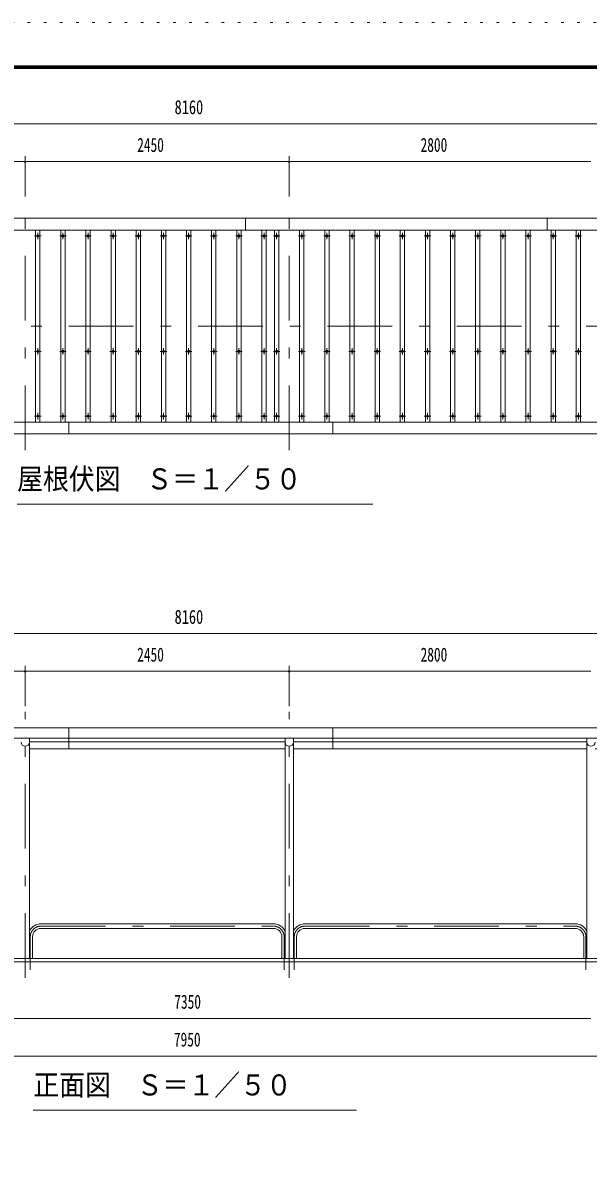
# Model space of a CAD drawing. Units: millimetres, scale not verified. Extents: x -22419 to 22419, y -10500 to 10500.
# Drawn here: x -1952 to 3298, y 0 to 10500 of the extents above; entities that cross this region are included whole.
import ezdxf
from ezdxf.enums import TextEntityAlignment as Align

# ---------------------------------------------------------------- set-up
doc = ezdxf.new("R2010")
doc.units = ezdxf.units.MM
doc.header["$LTSCALE"] = 50
doc.linetypes.add('USER3', pattern=[24, 12, -5, 2, -5])
doc.linetypes.add('USER4', pattern=[3, 0.5, -2.5])
for name, color, linetype, lineweight in [('0-2_1-0BOLD', 7, 'Continuous', 18), ('0-3_1-2CENTER', 3, 'USER3', 18), ('0-4_1-4THIN', 4, 'Continuous', 18), ('0-5_1-5DIM', 3, 'Continuous', 18), ('0-C_F-F', 5, 'Continuous', 18), ('0-D_F-E_J_ADD', 5, 'USER4', 18)]:
    doc.layers.add(name, color=color, linetype=linetype, lineweight=lineweight)
doc.styles.add('ＭＳ ゴシック', font='')
doc.styles.get('ＭＳ ゴシック').set_extended_font_data('MS Gothic')

msp = doc.modelspace()

# ---------------------------------------------------------------- linework, layer by layer
at = {"layer": '0-2_1-0BOLD'}
for p, q in [((116.71, 8687.67), (116.71, 8577.67)), ((2916.71, 8577.67), (2916.71, 8687.67)), ((-4433.29, 8577.67), (3726.7, 8577.67)), ((3726.7, 6797.67), (-4433.29, 6797.67)), ((-1523.29, 6797.67), (-1523.29, 6687.67)), ((926.71, 6687.67), (926.71, 6797.67)), ((-1523.29, 3768.55), (-1523.29, 3962.67)), ((926.71, 3962.67), (926.71, 3768.55)), ((3701.71, 3868.72), (-4408.3, 3868.72)), ((-1890.14, 1824.67), (-1890.14, 3868.72)), ((-1890.14, 3834.18), (483.56, 3834.18)), ((483.56, 3868.72), (483.56, 1824.67)), ((559.86, 1824.67), (559.86, 3868.72)), ((559.86, 3834.18), (3283.56, 3834.18)), ((3283.56, 3868.72), (3283.56, 1824.67)), ((483.56, 3768.55), (-1890.14, 3768.55)), ((3283.56, 3768.55), (559.86, 3768.55)), ((375.35, 2146.02), (-1781.95, 2146.02)), ((-1781.95, 2103.32), (375.35, 2103.32)), ((668.06, 2146.02), (3175.36, 2146.02)), ((3175.36, 2103.32), (668.06, 2103.32)), ((-1860.6, 2024.67), (-1860.6, 1824.67)), ((454, 1824.67), (454, 2024.67)), ((589.41, 2024.67), (589.41, 1824.67)), ((3254.01, 1824.67), (3254.01, 2024.67)), ((3921.71, 1794.67), (-4628.3, 1794.67))]:
    msp.add_line(p, q, dxfattribs=at)
msp.add_lwpolyline([(3726.7, 6687.67), (3726.7, 8687.67), (-4433.29, 8687.67), (-4433.29, 6687.67)], close=True, dxfattribs=at)
for points in [[(-4066.44, 3768.55), (-4433.29, 3768.55), (-4433.29, 3962.67), (3726.71, 3962.67), (3726.71, 3768.55), (3359.86, 3768.55)], [(-4328.29, 1794.67), (-4328.29, 1824.67), (3621.71, 1824.67), (3621.71, 1794.67)]]:
    msp.add_lwpolyline(points, dxfattribs=at)
for centre in [(-1811.63, 8522.67), (-1578.29, 8522.67), (-1344.96, 8522.67), (-1111.63, 8522.67), (-878.29, 8522.67), (-644.96, 8522.67), (-411.63, 8522.67), (-178.29, 8522.67), (55.04, 8522.67), (288.37, 8522.67), (405.04, 8522.67), (638.37, 8522.67), (871.71, 8522.67), (1105.04, 8522.67), (1338.37, 8522.67), (1571.71, 8522.67), (1805.04, 8522.67), (2038.37, 8522.67), (2271.71, 8522.67), (2505.04, 8522.67), (2738.37, 8522.67), (2971.71, 8522.67), (3205.04, 8522.67), (-1811.63, 7452.68), (-1578.29, 7452.68), (-1344.96, 7452.68), (-1111.63, 7452.68), (-878.29, 7452.68), (-644.96, 7452.68), (-411.63, 7452.68), (-178.29, 7452.68), (55.04, 7452.68), (288.37, 7452.68), (405.04, 7452.68), (638.37, 7452.68), (871.71, 7452.68), (1105.04, 7452.68), (1338.37, 7452.68), (1571.71, 7452.68), (1805.04, 7452.68), (2038.37, 7452.68), (2271.71, 7452.68), (2505.04, 7452.68), (2738.37, 7452.68), (2971.71, 7452.68), (3205.04, 7452.68), (-1811.63, 6852.68), (-1578.29, 6852.68), (-1344.96, 6852.68), (-1111.63, 6852.68), (-878.29, 6852.68), (-644.96, 6852.68), (-411.63, 6852.68), (-178.29, 6852.68), (55.04, 6852.68), (288.37, 6852.68), (405.04, 6852.68), (638.37, 6852.68), (871.71, 6852.68), (1105.04, 6852.68), (1338.37, 6852.68), (1571.71, 6852.68), (1805.04, 6852.68), (2038.37, 6852.68), (2271.71, 6852.68), (2505.04, 6852.68), (2738.37, 6852.68), (2971.71, 6852.68), (3205.04, 6852.68)]:
    msp.add_circle(centre, 10, dxfattribs=at)
for centre, radius, start, end in [((-1928.29, 3830.56), 38.15, 180, 0), ((521.71, 3830.56), 38.15, 180, 0), ((3321.71, 3830.56), 38.15, 180, 0), ((-1781.95, 2024.67), 121.35, 90, 153.07823), ((-1781.95, 2024.67), 78.65, 90, 180), ((375.35, 2024.67), 121.35, 26.91106, 90), ((375.35, 2024.67), 78.65, 0, 90), ((668.06, 2024.67), 121.35, 90, 153.08894), ((668.06, 2024.67), 78.65, 90, 180), ((3175.36, 2024.67), 121.35, 26.92177, 90), ((3175.36, 2024.67), 78.65, 0, 90)]:
    msp.add_arc(centre, radius, start, end, dxfattribs=at)
at = {"layer": '0-3_1-2CENTER'}
for p, q in [((-1928.29, 6537.67), (-1928.29, 8837.68)), ((521.71, 6537.67), (521.71, 8837.68)), ((-1781.63, 8522.67), (-1841.63, 8522.67)), ((-1811.63, 8492.68), (-1811.63, 8552.68)), ((-1548.3, 8522.67), (-1608.3, 8522.67)), ((-1578.29, 8552.68), (-1578.29, 8492.68)), ((-1314.96, 8522.67), (-1374.96, 8522.67)), ((-1344.96, 8492.68), (-1344.96, 8552.68)), ((-1081.63, 8522.67), (-1141.63, 8522.67)), ((-1111.63, 8552.68), (-1111.63, 8492.68)), ((-848.3, 8522.67), (-908.3, 8522.67)), ((-878.29, 8492.68), (-878.29, 8552.68)), ((-614.96, 8522.67), (-674.96, 8522.67)), ((-644.96, 8552.68), (-644.96, 8492.68)), ((-381.63, 8522.67), (-441.63, 8522.67)), ((-411.63, 8492.68), (-411.63, 8552.68)), ((-148.3, 8522.67), (-208.3, 8522.67)), ((-178.29, 8552.68), (-178.29, 8492.68)), ((85.04, 8522.67), (25.04, 8522.67)), ((55.04, 8492.68), (55.04, 8552.68)), ((318.37, 8522.67), (258.37, 8522.67)), ((288.37, 8492.68), (288.37, 8552.68)), ((435.04, 8522.67), (375.04, 8522.67)), ((405.04, 8552.68), (405.04, 8492.68)), ((668.37, 8522.67), (608.37, 8522.67)), ((638.37, 8552.68), (638.37, 8492.68)), ((901.7, 8522.67), (841.71, 8522.67)), ((871.71, 8492.68), (871.71, 8552.68)), ((1135.04, 8522.67), (1075.04, 8522.67)), ((1105.04, 8552.68), (1105.04, 8492.68)), ((1368.37, 8522.67), (1308.37, 8522.67)), ((1338.37, 8492.68), (1338.37, 8552.68)), ((1601.71, 8522.67), (1541.71, 8522.67)), ((1571.71, 8552.68), (1571.71, 8492.68)), ((1835.04, 8522.67), (1775.04, 8522.67)), ((1805.04, 8492.68), (1805.04, 8552.68)), ((2068.37, 8522.67), (2008.37, 8522.67)), ((2038.37, 8552.68), (2038.37, 8492.68)), ((2301.7, 8522.67), (2241.71, 8522.67)), ((2271.71, 8492.68), (2271.71, 8552.68)), ((2535.04, 8522.67), (2475.04, 8522.67)), ((2505.04, 8552.68), (2505.04, 8492.68)), ((2768.37, 8522.67), (2708.37, 8522.67)), ((2738.37, 8492.68), (2738.37, 8552.68)), ((3001.7, 8522.67), (2941.71, 8522.67)), ((2971.71, 8552.68), (2971.71, 8492.68)), ((3235.04, 8522.67), (3175.04, 8522.67)), ((3205.04, 8492.68), (3205.04, 8552.68)), ((3876.7, 7687.67), (-4583.29, 7687.67)), ((-1811.63, 7422.67), (-1811.63, 7482.68)), ((-1578.29, 7482.68), (-1578.29, 7422.67)), ((-1344.96, 7422.67), (-1344.96, 7482.68)), ((-1111.63, 7482.68), (-1111.63, 7422.67)), ((-878.29, 7422.67), (-878.29, 7482.68)), ((-644.96, 7482.68), (-644.96, 7422.67)), ((-411.63, 7422.67), (-411.63, 7482.68)), ((-178.29, 7482.68), (-178.29, 7422.67)), ((55.04, 7422.67), (55.04, 7482.68)), ((288.37, 7422.67), (288.37, 7482.68)), ((405.04, 7482.68), (405.04, 7422.67)), ((638.37, 7482.68), (638.37, 7422.67)), ((871.71, 7422.67), (871.71, 7482.68)), ((1105.04, 7482.68), (1105.04, 7422.67)), ((1338.37, 7422.67), (1338.37, 7482.68)), ((1571.71, 7482.68), (1571.71, 7422.67)), ((1805.04, 7422.67), (1805.04, 7482.68)), ((2038.37, 7482.68), (2038.37, 7422.67)), ((2271.71, 7422.67), (2271.71, 7482.68)), ((2505.04, 7482.68), (2505.04, 7422.67)), ((2738.37, 7422.67), (2738.37, 7482.68)), ((2971.71, 7482.68), (2971.71, 7422.67)), ((3205.04, 7422.67), (3205.04, 7482.68)), ((-1781.63, 7452.68), (-1841.63, 7452.68)), ((-1608.3, 7452.68), (-1548.3, 7452.68)), ((-1314.96, 7452.68), (-1374.96, 7452.68)), ((-1141.63, 7452.68), (-1081.63, 7452.68)), ((-848.3, 7452.68), (-908.3, 7452.68)), ((-674.96, 7452.68), (-614.96, 7452.68)), ((-381.63, 7452.68), (-441.63, 7452.68)), ((-208.3, 7452.68), (-148.3, 7452.68)), ((85.04, 7452.68), (25.04, 7452.68)), ((258.37, 7452.68), (318.37, 7452.68)), ((375.04, 7452.68), (435.04, 7452.68)), ((608.37, 7452.68), (668.37, 7452.68)), ((901.7, 7452.68), (841.71, 7452.68)), ((1075.04, 7452.68), (1135.04, 7452.68)), ((1368.37, 7452.68), (1308.37, 7452.68)), ((1541.71, 7452.68), (1601.71, 7452.68)), ((1835.04, 7452.68), (1775.04, 7452.68)), ((2008.37, 7452.68), (2068.37, 7452.68)), ((2301.7, 7452.68), (2241.71, 7452.68)), ((2475.04, 7452.68), (2535.04, 7452.68)), ((2768.37, 7452.68), (2708.37, 7452.68)), ((2941.71, 7452.68), (3001.7, 7452.68)), ((3235.04, 7452.68), (3175.04, 7452.68)), ((-1841.63, 6852.68), (-1781.63, 6852.68)), ((-1811.63, 6882.68), (-1811.63, 6822.68)), ((-1608.3, 6852.68), (-1548.3, 6852.68)), ((-1578.29, 6882.68), (-1578.29, 6822.68)), ((-1374.96, 6852.68), (-1314.96, 6852.68)), ((-1344.96, 6882.68), (-1344.96, 6822.68)), ((-1141.63, 6852.68), (-1081.63, 6852.68)), ((-1111.63, 6882.68), (-1111.63, 6822.68)), ((-908.3, 6852.68), (-848.3, 6852.68)), ((-878.29, 6882.68), (-878.29, 6822.68)), ((-674.96, 6852.68), (-614.96, 6852.68)), ((-644.96, 6882.68), (-644.96, 6822.68)), ((-441.63, 6852.68), (-381.63, 6852.68)), ((-411.63, 6882.68), (-411.63, 6822.68)), ((-208.3, 6852.68), (-148.3, 6852.68)), ((-178.29, 6882.68), (-178.29, 6822.68)), ((25.04, 6852.68), (85.04, 6852.68)), ((55.04, 6882.68), (55.04, 6822.68)), ((258.37, 6852.68), (318.37, 6852.68)), ((288.37, 6822.68), (288.37, 6882.68)), ((375.04, 6852.68), (435.04, 6852.68)), ((405.04, 6882.68), (405.04, 6822.68)), ((608.37, 6852.68), (668.37, 6852.68)), ((638.37, 6882.68), (638.37, 6822.68)), ((841.71, 6852.68), (901.7, 6852.68)), ((871.71, 6882.68), (871.71, 6822.68)), ((1075.04, 6852.68), (1135.04, 6852.68)), ((1105.04, 6882.68), (1105.04, 6822.68)), ((1308.37, 6852.68), (1368.37, 6852.68)), ((1338.37, 6882.68), (1338.37, 6822.68)), ((1541.71, 6852.68), (1601.71, 6852.68)), ((1571.71, 6882.68), (1571.71, 6822.68)), ((1775.04, 6852.68), (1835.04, 6852.68)), ((1805.04, 6882.68), (1805.04, 6822.68)), ((2008.37, 6852.68), (2068.37, 6852.68)), ((2038.37, 6882.68), (2038.37, 6822.68)), ((2241.71, 6852.68), (2301.7, 6852.68)), ((2271.71, 6882.68), (2271.71, 6822.68)), ((2475.04, 6852.68), (2535.04, 6852.68)), ((2505.04, 6882.68), (2505.04, 6822.68)), ((2708.37, 6852.68), (2768.37, 6852.68)), ((2738.37, 6882.68), (2738.37, 6822.68)), ((2941.71, 6852.68), (3001.7, 6852.68)), ((2971.71, 6882.68), (2971.71, 6822.68)), ((3175.04, 6852.68), (3235.04, 6852.68)), ((3205.04, 6882.68), (3205.04, 6822.68)), ((-1928.29, 1644.67), (-1928.29, 4112.67)), ((521.71, 1644.67), (521.71, 4112.67)), ((-1781.95, 2124.67), (375.35, 2124.67)), ((668.06, 2124.67), (3175.36, 2124.67)), ((-1881.95, 1719.67), (-1881.95, 2024.67)), ((475.35, 2024.67), (475.35, 1719.67)), ((568.06, 1719.67), (568.06, 2024.67)), ((3275.36, 2024.67), (3275.36, 1719.67))]:
    msp.add_line(p, q, dxfattribs=at)
for centre, start, end in [((-1781.95, 2024.67), 90, 180), ((375.35, 2024.67), 0, 90), ((668.06, 2024.67), 90, 180), ((3175.36, 2024.67), 0, 90)]:
    msp.add_arc(centre, 100, start, end, dxfattribs=at)
at = {"layer": '0-4_1-4THIN'}
for p, q in [((-1831.63, 8577.68), (-1831.63, 6797.68)), ((-1791.63, 6797.68), (-1791.63, 8577.68)), ((-1598.3, 8577.68), (-1598.3, 6797.68)), ((-1558.3, 6797.68), (-1558.3, 8577.68)), ((-1364.96, 8577.68), (-1364.96, 6797.68)), ((-1324.97, 6797.68), (-1324.97, 8577.68)), ((-1131.63, 8577.68), (-1131.63, 6797.68)), ((-1091.63, 6797.68), (-1091.63, 8577.68)), ((-898.3, 8577.68), (-898.3, 6797.68)), ((-858.3, 6797.68), (-858.3, 8577.68)), ((-664.96, 8577.68), (-664.96, 6797.68)), ((-624.97, 6797.68), (-624.97, 8577.68)), ((-431.63, 8577.68), (-431.63, 6797.68)), ((-391.63, 6797.68), (-391.63, 8577.68)), ((-198.3, 8577.68), (-198.3, 6797.68)), ((-158.3, 6797.68), (-158.3, 8577.68)), ((35.04, 8577.68), (35.04, 6797.68)), ((75.04, 6797.68), (75.04, 8577.68)), ((268.37, 8577.68), (268.37, 6797.68)), ((308.37, 6797.68), (308.37, 8577.68)), ((385.03, 8577.68), (385.03, 6797.68)), ((425.04, 6797.68), (425.04, 8577.68)), ((618.37, 8577.68), (618.37, 6797.68)), ((658.37, 6797.68), (658.37, 8577.68)), ((851.7, 8577.68), (851.7, 6797.68)), ((891.7, 6797.68), (891.7, 8577.68)), ((1085.03, 8577.68), (1085.03, 6797.68)), ((1125.04, 6797.68), (1125.04, 8577.68)), ((1318.37, 8577.68), (1318.37, 6797.68)), ((1358.37, 6797.68), (1358.37, 8577.68)), ((1551.7, 8577.68), (1551.7, 6797.68)), ((1591.7, 6797.68), (1591.7, 8577.68)), ((1785.03, 8577.68), (1785.03, 6797.68)), ((1825.04, 6797.68), (1825.04, 8577.68)), ((2018.37, 8577.68), (2018.37, 6797.68)), ((2058.37, 6797.68), (2058.37, 8577.68)), ((2251.7, 8577.68), (2251.7, 6797.68)), ((2291.7, 6797.68), (2291.7, 8577.68)), ((2485.03, 8577.68), (2485.03, 6797.68)), ((2525.04, 6797.68), (2525.04, 8577.68)), ((2718.37, 8577.68), (2718.37, 6797.68)), ((2758.37, 6797.68), (2758.37, 8577.68)), ((2951.7, 8577.68), (2951.7, 6797.68)), ((2991.7, 6797.68), (2991.7, 8577.68)), ((3185.03, 8577.68), (3185.03, 6797.68)), ((3225.04, 6797.68), (3225.04, 8577.68))]:
    msp.add_line(p, q, dxfattribs=at)
at = {"layer": '0-5_1-5DIM'}
for p, q in [((-4433.29, 9562.67), (3726.71, 9562.67)), ((-1928.29, 8887.68), (-1928.29, 9262.68)), ((521.71, 8887.68), (521.71, 9262.68)), ((-4028.29, 9212.68), (-1928.29, 9212.68)), ((-1918.29, 9212.68), (-1938.29, 9212.68)), ((-1928.29, 9212.68), (521.71, 9212.68)), ((531.71, 9212.68), (511.71, 9212.68)), ((521.71, 9212.68), (3321.71, 9212.68)), ((-2003.29, 6037.67), (1296.71, 6037.67)), ((-4433.29, 4837.67), (3726.71, 4837.67)), ((-1928.29, 4162.67), (-1928.29, 4537.67)), ((521.71, 4162.67), (521.71, 4537.67)), ((-4028.29, 4487.67), (-1928.29, 4487.67)), ((-1918.29, 4487.67), (-1938.29, 4487.67)), ((-1928.29, 4487.67), (521.71, 4487.67)), ((531.71, 4487.67), (511.71, 4487.67)), ((521.71, 4487.67), (3321.71, 4487.67)), ((-4028.29, 1269.67), (3321.71, 1269.67)), ((3621.71, 919.67), (-4328.29, 919.67)), ((-1853.29, 419.67), (1146.71, 419.67))]:
    msp.add_line(p, q, dxfattribs=at)
for centre in [(-1928.29, 9212.68), (521.71, 9212.68), (-1928.29, 4487.67), (521.71, 4487.67)]:
    msp.add_arc(centre, 10, 180, 0, dxfattribs=at)
at = {"layer": '0-C_F-F'}
for points in [[(21919.05, -10000), (-6780.95, -10000), (-6780.95, 10100), (21919.05, 10100)], [(21916.55, -9997.5), (-6778.45, -9997.5), (-6778.45, 10097.5), (21916.55, 10097.5)], [(21914.05, -9995), (21914.05, 10095), (-6775.95, 10095), (-6775.95, -9995)], [(21911.55, -9992.5), (-6773.45, -9992.5), (-6773.45, 10092.5), (21911.55, 10092.5)], [(21909.05, -9990), (21909.05, 10090), (-6770.95, 10090), (-6770.95, -9990)], [(21906.55, -9987.5), (-6768.45, -9987.5), (-6768.45, 10087.5), (21906.55, 10087.5)], [(21904.05, -9985), (-6765.95, -9985), (-6765.95, 10085), (21904.05, 10085)], [(21901.55, -9982.5), (21901.55, 10082.5), (-6763.45, 10082.5), (-6763.45, -9982.5)], [(21899.05, -9980), (-6760.95, -9980), (-6760.95, 10080), (21899.05, 10080)], [(21896.55, -9977.5), (-6758.45, -9977.5), (-6758.45, 10077.5), (21896.55, 10077.5)], [(21894.05, -9975), (21894.05, 10075), (-6755.95, 10075), (-6755.95, -9975)]]:
    msp.add_lwpolyline(points, close=True, dxfattribs=at)
at = {"layer": '0-D_F-E_J_ADD'}
msp.add_lwpolyline([(22419.05, -10500), (22419.05, 10500), (-7280.95, 10500), (-7280.95, -10500)], close=True, dxfattribs=at)

# ---------------------------------------------------------------- texts
at = {"layer": '0-5_1-5DIM', "color": 7, "style": 'ＭＳ ゴシック'}
for s, height, width, p in [('8160', 130.2, 0.75, (-542.23, 9612.67)), ('2450', 130.2, 0.7, (-889.3, 9262.68)), ('2800', 130.2, 0.7, (1740.44, 9262.68)), ('屋根伏図\u3000Ｓ＝１／５０', 195.4, 0.9, (-2003.29, 6114.32)), ('8160', 130.2, 0.75, (-542.23, 4887.67)), ('2450', 130.2, 0.7, (-889.3, 4537.67)), ('2800', 130.2, 0.7, (1740.44, 4537.67)), ('7350', 130.2, 0.7, (-545.21, 1319.67)), ('7950', 130.2, 0.7, (-548.63, 969.67)), ('正面図\u3000Ｓ＝１／５０', 195.4, 0.9, (-1853.29, 496.31))]:
    msp.add_text(s, height=height, dxfattribs=dict(at, width=width)).set_placement(p, align=Align.BOTTOM_LEFT)

doc.saveas('drawing.dxf')
